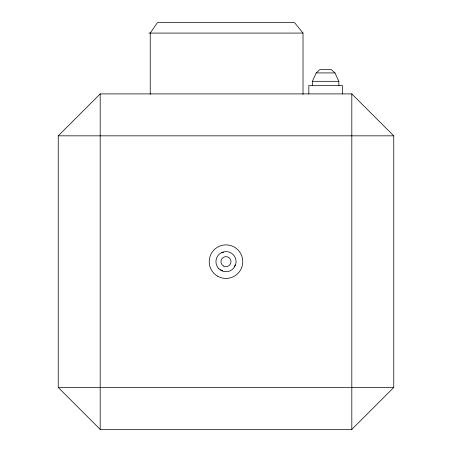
<?xml version="1.0" encoding="UTF-8"?>
<svg xmlns="http://www.w3.org/2000/svg" width="452" height="452" viewBox="0 0 452 452"><rect width="100%" height="100%" fill="white"/><g stroke="black" fill="none" stroke-linecap="round" stroke-linejoin="round"><path stroke-width="0.68" d="M312.355 85.507L312.355 81.315L316.236 72.925L319.892 69.568L331.316 69.568L334.972 72.925L338.847 81.315L338.847 85.507M58.246 135.832L100.186 93.897L351.814 93.897L393.754 135.832L393.754 387.46L351.814 429.4L100.186 429.4L58.246 387.46L58.246 135.832L393.754 135.832M148.979 33.075L303.021 33.075L303.021 94.417M316.236 72.925L334.972 72.925M312.355 81.315L338.847 81.315M58.246 387.46L393.754 387.46M303.021 33.075L294.546 22.6L157.454 22.6L150.239 33.075L150.239 94.417M351.814 93.897L351.814 429.4M342.379 93.897L342.379 85.507L308.829 85.507L308.829 93.897M100.186 93.897L100.186 429.4M235.147 264.895A9.707 9.707 0 0 1 234.334 266.623M222.751 270.793A9.707 9.707 0 0 1 220.491 269.641M221.83 252.883A9.707 9.707 0 0 1 223.621 252.239M217.61 276.178A16.775 16.775 0 0 0 242.775 261.646A16.775 16.775 0 0 0 217.61 247.12A16.775 16.775 0 0 0 217.61 276.178M218.881 268.765A10.063 10.063 0 0 0 235.724 264.25A10.063 10.063 0 0 0 223.395 251.928A10.063 10.063 0 0 0 218.881 268.765M223.486 266.008A5.034 5.034 0 0 0 231.034 261.646A5.034 5.034 0 0 0 223.486 257.29A5.034 5.034 0 0 0 223.486 266.008"/></g></svg>
